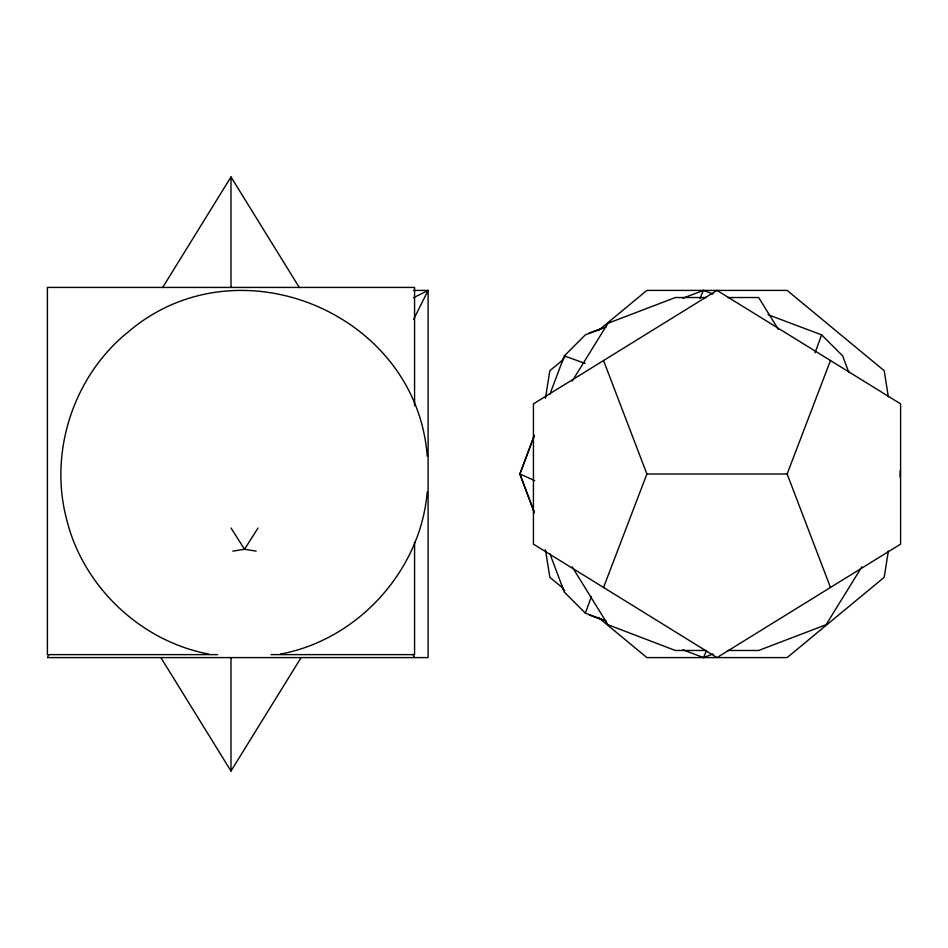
<?xml version="1.0" encoding="UTF-8"?>
<svg xmlns="http://www.w3.org/2000/svg" width="948" height="948" viewBox="0 0 948 948"><rect width="100%" height="100%" fill="white"/><g stroke="black" fill="none" stroke-linecap="round" stroke-linejoin="round"><path stroke-width="1.42" d="M427.216 492C420.639 570.566 357.882 639.817 280.335 654.061M545.444 398.326L549.84 370.68L563.385 359.482M888.347 551.12L884.188 577.32L787.136 657.592L646.891 657.592L598.366 617.456M900.138 476.915L900.138 471.085M605.962 620.893L585.354 613.143L591.422 596.565M815.043 352.81L821.608 334.857L768.046 314.7M534.328 512.643L519.895 474L534.328 435.357M561.643 362.207L562.674 359.458L564.7 357.432M534.364 512.465L519.895 474L534.364 435.535M549.876 394.332L564.344 355.867L585.354 334.857L605.962 327.107M603.544 587.464L646.891 474L603.544 360.536M830.472 587.464L787.136 474L830.472 360.536M699.897 298.49L703.487 290.408L713.097 294.034M682.88 649.83L703.487 657.592L706.473 650.849M48.715 654.95L47.4 657.592L428.105 657.592L428.105 290.408L413.352 290.408M413.553 319.523L428.105 290.408L413.553 297.684M162.594 287.599L230.992 176.944L299.378 287.599M161.042 657.876L230.992 771.056L300.931 657.876M572.165 381.167L607.952 323.28L675.355 297.53L706.047 297.53M861.851 566.833L826.075 624.72L758.673 650.47L727.969 650.47M258.022 528.024L244.513 549.271L232.853 551.12M598.366 330.544L646.891 290.408L787.136 290.408L884.188 370.68L888.347 396.88M682.88 298.17L703.487 290.408M703.487 657.592L713.097 653.966M588.933 333.186L602.738 328.044M727.969 297.53L758.673 297.53L778.355 329.383M646.891 474L787.136 474M706.047 650.47L675.355 650.47L607.952 624.72L572.165 566.833M217.661 654.618L47.4 654.618L47.4 287.434L414.572 287.434L414.572 405.886M270.962 654.618L414.572 654.618L414.572 542.09M256.185 551.12L244.513 549.271L231.016 528.024M208.702 654.061C140.399 641.204 82.618 586.196 66.431 518.603C48.846 451.366 73.873 375.621 128.051 332.084C237.083 238.422 416.267 312.591 427.216 456M564.344 355.867L585.058 363.451M588.933 614.814L602.738 619.956M519.895 474L534.708 480.577M563.385 588.518L549.84 577.32L545.444 549.674M821.608 334.857L842.63 355.867L848.827 372.351M564.7 590.568L562.674 588.542L561.643 585.793M585.354 613.143L564.344 592.133L549.876 553.668M413.257 654.95L414.572 657.592M230.992 176.944L230.992 287.469M230.992 657.592L230.992 771.056M717.008 290.408L533.428 403.872L533.428 544.128L717.008 657.592L900.6 544.128L900.6 403.872L717.008 290.408"/></g></svg>
